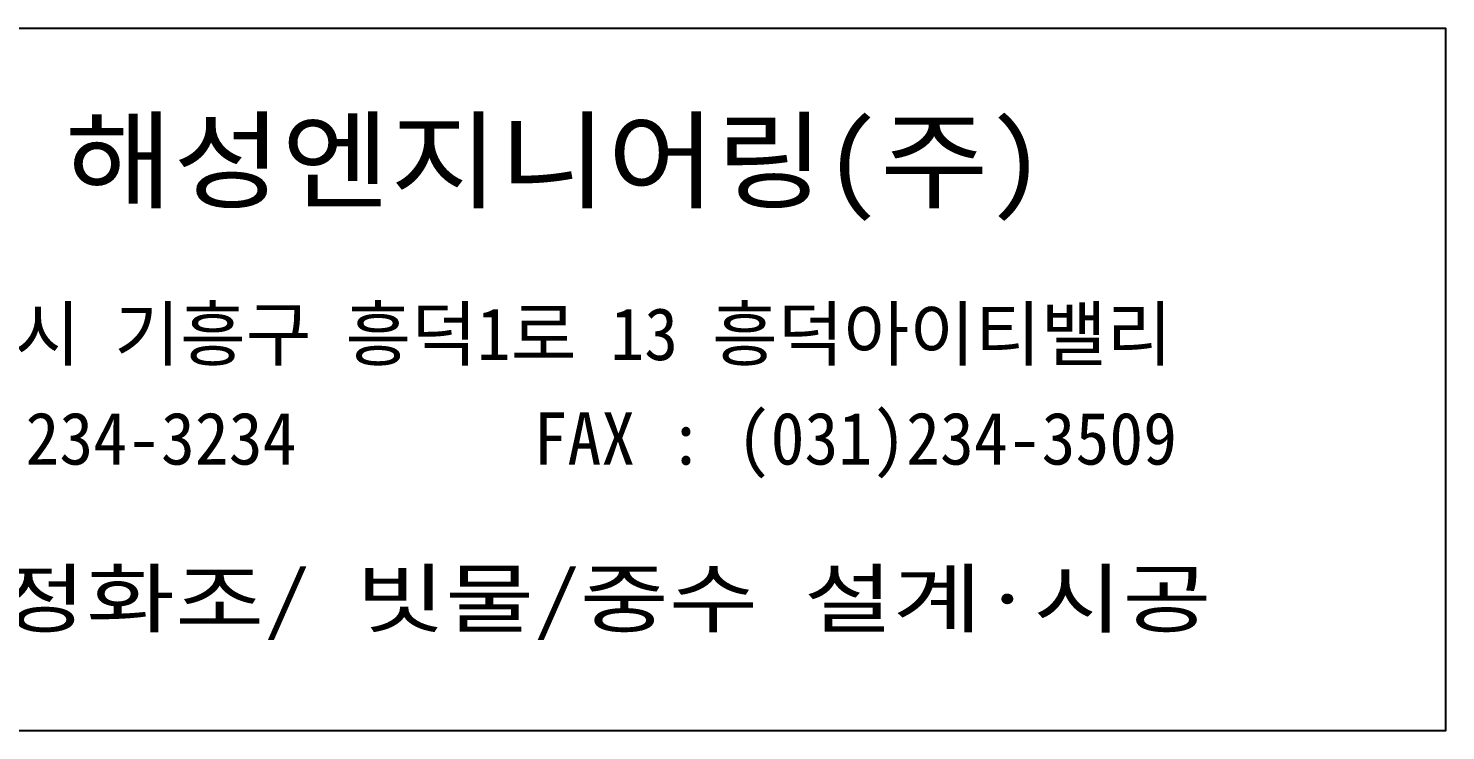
# Model space of a CAD drawing. Header units: millimetres. Extents: x 169673 to 334584, y 156879 to 224061.
# Drawn here: x 192613 to 196813, y 156879 to 158963 of the extents above; entities that cross this region are included whole.
import ezdxf

# ---------------------------------------------------------------- set-up
doc = ezdxf.new("R2010")
doc.units = ezdxf.units.MM
doc.header["$LTSCALE"] = 40
doc.header["$MEASUREMENT"] = 0
doc.layers.get('0').update_dxf_attribs({"linetype": 'CONTINUOUS'})
doc.layers.add('A-BORD', color=7, linetype='CONTINUOUS')
doc.styles.add('굴림', font='')
doc.styles.get('굴림').set_extended_font_data('GulimChe')

msp = doc.modelspace()

# ---------------------------------------------------------------- linework, layer by layer
msp.add_lwpolyline([(191269.9, 158962.5), (196813.5, 158962.5), (196813.5, 156878.5), (191269.9, 156878.5)], close=True)

# ---------------------------------------------------------------- texts
at = {"layer": 'A-BORD', "color": 7, "style": '굴림'}
for s, height, width, p in [('해성엔지니어링(주)', 233, 1.1, (192720.3, 158453.1)), ('오•폐수/정화조/ 빗물/중수 설계·시공', 165.6, 1.27, (191500, 157187.7))]:
    msp.add_text(s, height=height, dxfattribs=dict(at, width=width)).set_placement(p)
for s, p in [('경기도 용인시 기흥구 흥덕1로 13 흥덕아이티밸리', (191496.7, 157978)), ('TEL : (031)234-3234       FAX : (031)234-3509', (191500, 157668.1))]:
    msp.add_text(s, height=155.334, dxfattribs=at).set_placement(p)

doc.saveas('drawing.dxf')
